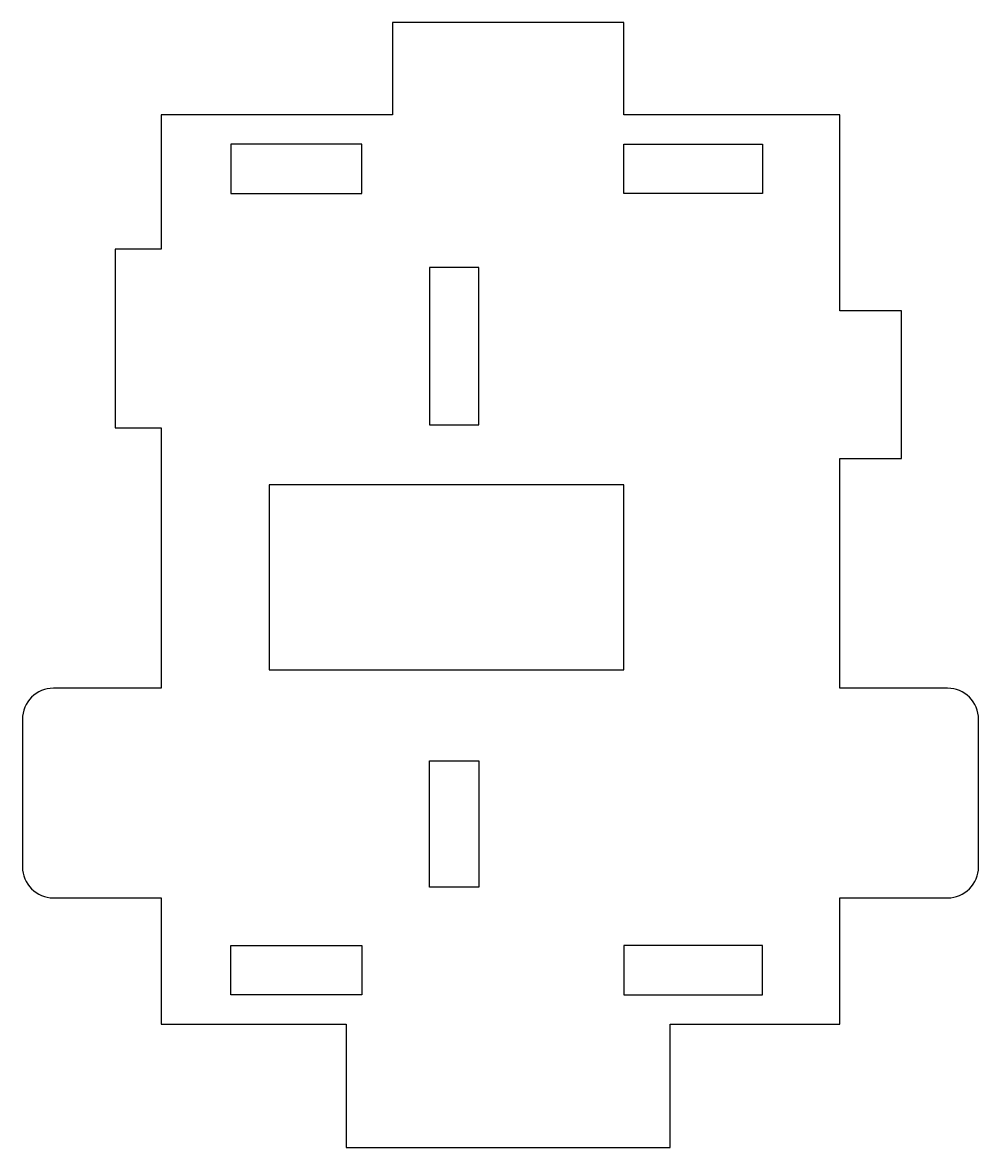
# Model space of a CAD drawing. Header units: millimetres. Extents: x 1 to 63, y 2 to 75.
import ezdxf

# ---------------------------------------------------------------- set-up
doc = ezdxf.new("R2010")
doc.units = ezdxf.units.MM
doc.layers.get('0').update_dxf_attribs({"linetype": 'CONTINUOUS'})

msp = doc.modelspace()

# ---------------------------------------------------------------- linework, layer by layer
msp.add_lwpolyline([(10, 18.2), (10, 10), (22, 10), (22, 2), (43, 2), (43, 10), (54, 10), (54, 18.2), (61, 18.2, 0.414214), (63, 20.2), (63, 29.8, 0.414214), (61, 31.8), (54, 31.8), (54, 46.7), (58, 46.7), (58, 56.3), (54, 56.3), (54, 69), (40, 69), (40, 75), (25, 75), (25, 69), (10, 69), (10, 60.3), (7, 60.3), (7, 48.7), (10, 48.7), (10, 31.8), (3, 31.8, 0.414214), (1, 29.8), (1, 20.2, 0.414214), (3, 18.2)], format="xyb", close=True)
for points in [[(23, 67.1), (14.5, 67.1), (14.5, 63.9), (23, 63.9)], [(40, 67.1), (49, 67.1), (49, 63.9), (40, 63.9)], [(27.4, 48.9), (30.6, 48.9), (30.6, 59.101), (27.4, 59.101)], [(40, 45), (17, 45), (17, 33), (40, 33)], [(30.6, 18.9), (27.4, 18.9), (27.4, 27.1), (30.6, 27.1)], [(23, 11.9), (14.5, 11.9), (14.5, 15.1), (23, 15.1)], [(40, 11.9), (49, 11.9), (49, 15.1), (40, 15.1)]]:
    msp.add_lwpolyline(points, close=True)

doc.saveas('drawing.dxf')
